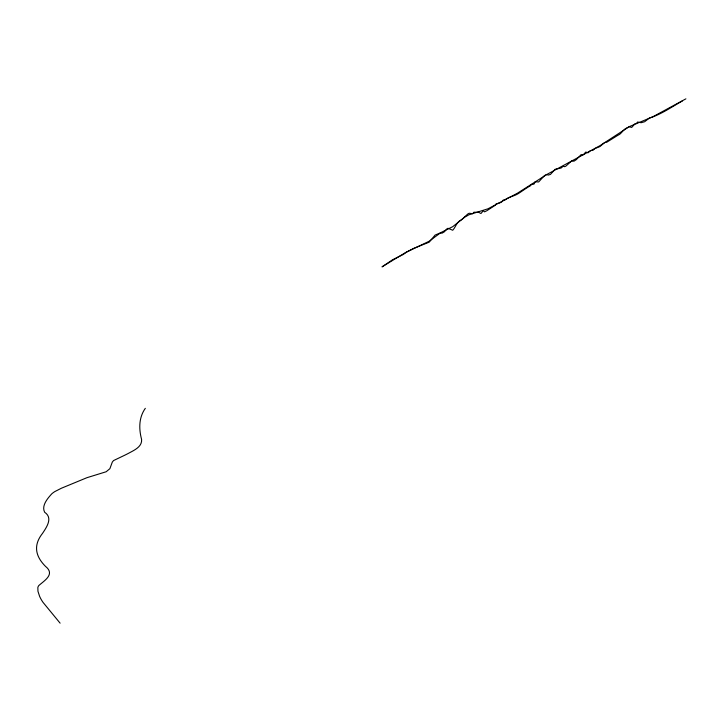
<?xml version="1.0" encoding="UTF-8"?>
<svg xmlns="http://www.w3.org/2000/svg" width="722" height="722" viewBox="0 0 722 722"><rect width="100%" height="100%" fill="white"/><g stroke="black" fill="none" stroke-linecap="round" stroke-linejoin="round"><path stroke-width="1.08" d="M145.312 408.336C138.705 417.632 138.805 428.958 141.602 439.427C142.216 446.232 135.294 449.698 130.24 452.387A141.368 81.613 0 0 1 124.491 455.338L113.534 460.582L112.316 462.062L109.879 468.677L106.161 471.755L86.911 477.702L61.397 488.234L54.8 491.592A30.541 17.635 0 0 0 51.785 493.821C47.562 498.442 41.253 505.734 44.656 512.25C53.121 517.918 46.731 527.024 42.562 533.323C33.086 545.281 35.405 556.184 45.396 566.274C55.314 574.143 44.944 580.19 38.862 585.488A12.454 7.193 0 0 0 37.842 587.6L37.959 591.282L39.584 596.282A82.046 47.363 0 0 0 42.968 602.292L60.106 623.158M685.9 98.842L652.887 116.729L629.34 126.594L599.883 145.718L546.897 174.435L517.466 193.189L488.018 208.775L468.903 214.795L464.49 217.34L452.721 226.681L440.962 232.529L429.184 241.229L405.611 252.501L382.019 266.869L392.633 259.712L403.246 254.496L406.784 251.987L413.859 248.305L429.184 242.186L435.068 235.092L439.779 233.098L442.144 233.125L444.499 231.717L446.846 228.883L448.028 228.278L452.73 230.255C455.762 226.979 456.584 222.123 460.952 220.093A11.462 6.615 -60 0 0 464.49 216.97L468.018 213.811L469.201 213.252L472.729 213.703L473.903 212.205L478.614 212.295L480.96 213.504L483.307 210.725L484.48 211.871L486.836 210.734L495.084 205.355L496.258 203.703C498.947 203.234 502.025 202.747 503.324 199.94L504.498 200.247C508.252 196.898 513.243 196.537 517.466 194.101C521.826 191.492 525.959 188.135 530.435 185.78L531.609 184.408L533.964 184.164L535.128 181.827L538.657 181.944L544.541 175.518L546.897 174.48L548.07 175.103L550.426 174.453L555.137 169.273L561.03 168.073L563.386 166.15L564.559 166.692L565.741 166.24L571.634 160.997L573.981 161.177L576.346 159.625L581.057 154.67L583.403 154.698L585.75 152.035L588.105 152.811L590.461 150.582L592.807 150.402L595.163 148.443L599.883 146.602L604.594 142.622L606.949 142.126L617.563 135.483C621.624 134.102 622.924 129.409 626.985 127.812L629.34 126.792L631.696 127.442L635.225 123.525L636.398 123.57L637.571 122L641.1 122.722L644.629 121.747L649.349 118.083C661.081 114.473 671.758 106.91 682.362 100.981"/></g></svg>
